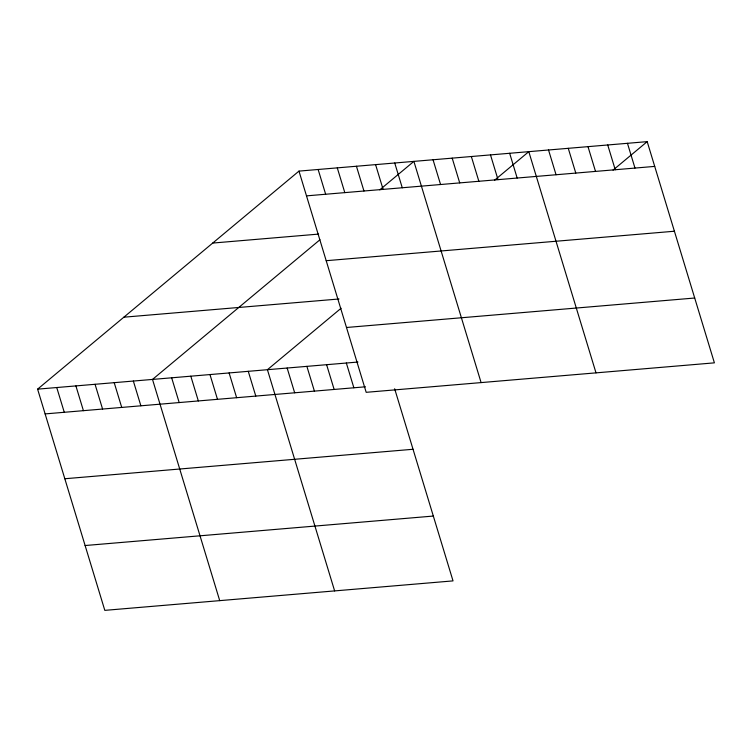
<?xml version="1.0" encoding="UTF-8"?>
<svg xmlns="http://www.w3.org/2000/svg" width="752" height="752" viewBox="0 0 752 752"><rect width="100%" height="100%" fill="white"/><g stroke="black" fill="none" stroke-linecap="round" stroke-linejoin="round"><path stroke-width="1.13" d="M394.65 388.765L453.024 580.892L104.81 610.361L37.6 389.151L298.976 171.108L647.19 141.639L714.4 362.849L366.186 392.318L298.976 171.108M319.948 239.756L152.506 379.431L219.716 600.632M379.751 189.861L413.891 161.379L481.101 382.589M341.098 308.245L267.421 369.702L334.631 590.912M494.656 180.142L528.797 151.66L596.007 372.87M613.049 170.121L647.19 141.639M306.506 195.868L654.719 166.399M212.722 243.065L318.622 234.098M326.199 260.7L674.412 231.231M123.854 317.194L339.03 298.986M346.493 327.487L694.707 298.018M37.6 389.151L357.952 362.041M45.12 413.91L365.481 386.801M64.822 478.742L413.027 449.273M85.108 545.529L433.321 516.06M627.459 143.312L634.979 168.072M607.729 144.976L615.249 169.745M587.998 146.649L595.518 171.409M568.268 148.323L575.788 173.082M548.528 149.986L556.057 174.755M509.649 153.276L517.169 178.045M490.492 154.903L498.021 179.662M471.344 156.519L478.864 181.288M452.196 158.146L459.716 182.905M433.039 159.762L440.569 184.522M394.734 163.005L402.264 187.765M375.586 164.622L383.106 189.391M356.439 166.248L363.959 191.008M337.281 167.865L344.811 192.634M318.134 169.491L325.654 194.251M346.343 363.019L353.872 387.788M326.612 364.692L334.142 389.451M306.882 366.365L314.411 391.125M287.151 368.029L294.671 392.798M248.263 371.319L255.793 396.088M229.116 372.945L236.636 397.705M209.968 374.562L217.488 399.331M190.811 376.188L198.34 400.948M171.663 377.805L179.183 402.574M133.358 381.048L140.878 405.807M114.21 382.665L121.73 407.434M95.053 384.291L102.582 409.05M75.905 385.908L83.425 410.677M56.748 387.534L64.277 412.293"/></g></svg>
